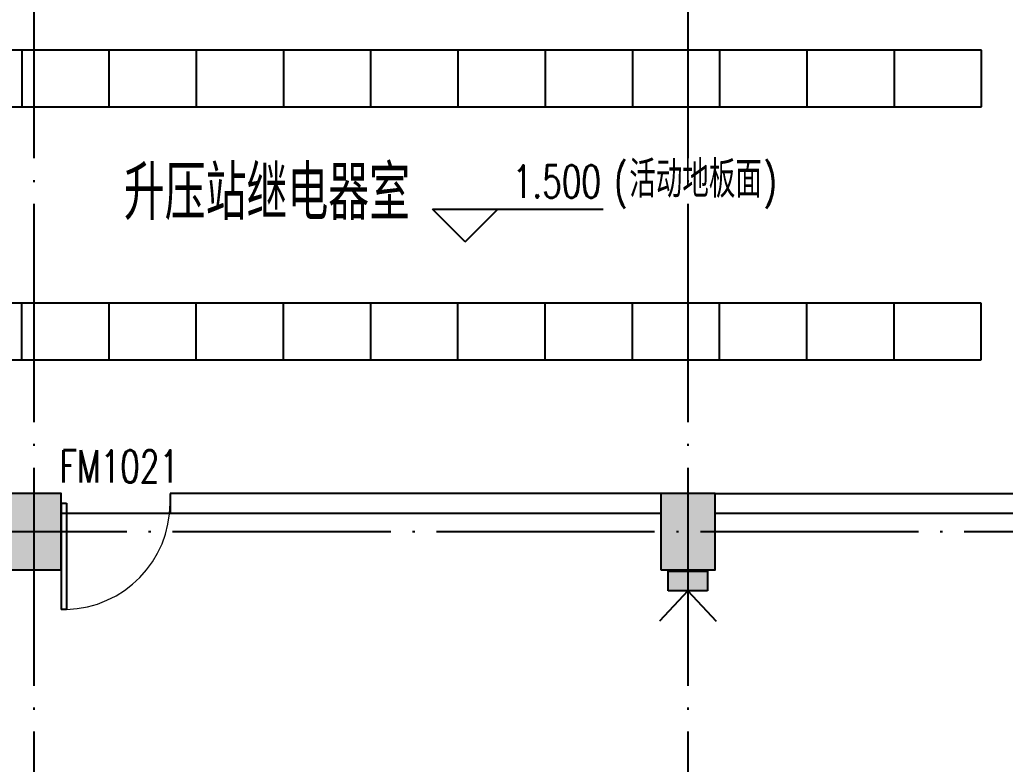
# Model space of a CAD drawing. Header units: millimetres. Extents: x 198973 to 283123, y 132052 to 191502.
# Drawn here: x 230931 to 239970, y 174031 to 180862 of the extents above; entities that cross this region are included whole.
import ezdxf
from ezdxf.enums import TextEntityAlignment as Align

# ---------------------------------------------------------------- set-up
doc = ezdxf.new("R2010")
doc.units = ezdxf.units.MM
doc.header["$LTSCALE"] = 1000
doc.linetypes.add('CENTER', pattern=[2, 1.25, -0.25, 0.25, -0.25])
doc.linetypes.add('DOTE', pattern=[2.42, 2, -0.2, 0.02, -0.2])
doc.layers.get('0').update_dxf_attribs({"color": 8})
for name, color, linetype in [('-人员定位', 6, 'Continuous'), ('2', 8, 'Continuous'), ('COLUMN', 8, 'Continuous'), ('DIM_ELEV', 8, 'Continuous'), ('DOTE', 8, 'CENTER'), ('PUB_DIM', 8, 'Continuous'), ('PUB_HATCH', 8, 'Continuous'), ('TK4', 8, 'Continuous'), ('WALL', 8, 'Continuous'), ('WINDOW', 8, 'Continuous'), ('WINDOW_TEXT', 8, 'Continuous')]:
    doc.layers.add(name, color=color, linetype=linetype)
doc.styles.add('_TCH_DIM', font='SIMPLEX', dxfattribs={"bigfont": 'GBCBIG'})
doc.styles.add('_TCH_WINDOW', font='SIMPLEX', dxfattribs={"height": 3.5, "bigfont": 'GBCBIG'})
doc.styles.add('HZ', font='geditxt.shx', dxfattribs={"width": 0.75, "bigfont": 'hzfs_1.shx'})

# ---------------------------------------------------------------- blocks, each defined once
blk = doc.blocks.new('$DorLib2D$00000001')
for p, q in [((0.45, 0.975), (0.5, 0.975)), ((0.45, 0), (0.45, 0.975)), ((0.5, 0), (0.5, 0.975)), ((0.5, 0), (0.45, 0))]:
    blk.add_line(p, q)
at = {"lineweight": 13}
blk.add_arc((0.475, 0), 0.975, 91.46928, 180, dxfattribs=at)
blk = doc.blocks.new('_FZH')
blk.add_lwpolyline([(-0.5, -0.5), (0.5, -0.5), (0.5, 0.5), (-0.5, 0.5)], close=True)
at = {"layer": 'PUB_HATCH'}
blk.add_solid([(-0.5, -0.5), (0.5, -0.5), (-0.5, 0.5), (0.5, 0.5)], dxfattribs=at)
blk = doc.blocks.new('定位基站')
at = {"layer": '-人员定位', "ltscale": 0.01}
h = blk.add_hatch(color=256, dxfattribs=at)
h.dxf.hatch_style = 1
h.paths.add_polyline_path([(406524, 477798), (406524, 477617.1), (406162.1, 477617.1), (406162.1, 477798)])
at = {"layer": '-人员定位', "color": 6}
for p, q in [((406343, 477798), (406343, 478186.1)), ((406343, 477798), (406082.2, 478076.6)), ((406343, 477798), (406603.9, 478076.6)), ((406343, 477995.5), (406343, 477995.5)), ((406162.1, 477798), (406524, 477798)), ((406162.1, 477617.1), (406162.1, 477798)), ((406524, 477798), (406524, 477617.1)), ((406524, 477617.1), (406162.1, 477617.1))]:
    blk.add_line(p, q, dxfattribs=at)
for p in [(406343, 477798), (406162.1, 477617.1), (406343, 477617.1), (406524, 477617.1)]:
    blk.add_point(p, dxfattribs=at)

msp = doc.modelspace()

# ---------------------------------------------------------------- linework, layer by layer
at = {"layer": '2'}
for p, q in [((230953, 180062.8), (230953, 180582.9)), ((231753, 180062.8), (231753, 180582.9)), ((231753, 180062.8), (231753, 180582.9)), ((231753, 180062.8), (231753, 180582.9)), ((232553, 180062.8), (232553, 180582.9)), ((232553, 180062.8), (232553, 180582.9)), ((232553, 180062.8), (232553, 180582.9)), ((233353, 180062.8), (233353, 180582.9)), ((233353, 180062.8), (233353, 180582.9)), ((234153, 180062.8), (234153, 180582.9)), ((234953, 180062.8), (234953, 180582.9)), ((235753, 180062.8), (235753, 180582.9)), ((236553, 180062.8), (236553, 180582.9)), ((237353, 180062.8), (237353, 180582.9)), ((238153, 180062.8), (238153, 180582.9)), ((238953, 180062.8), (238953, 180582.9)), ((238953, 180062.8), (238953, 180582.9)), ((239753, 180062.8), (239753, 180582.9)), ((230950.6, 177742.2), (230950.6, 178262.3)), ((231750.6, 177742.2), (231750.6, 178262.3)), ((231750.6, 177742.2), (231750.6, 178262.3)), ((231750.6, 177742.2), (231750.6, 178262.3)), ((232550.6, 177742.2), (232550.6, 178262.3)), ((232550.6, 177742.2), (232550.6, 178262.3)), ((232550.6, 177742.2), (232550.6, 178262.3)), ((233350.6, 177742.2), (233350.6, 178262.3)), ((233350.6, 177742.2), (233350.6, 178262.3)), ((234150.6, 177742.2), (234150.6, 178262.3)), ((234950.6, 177742.2), (234950.6, 178262.3)), ((235750.6, 177742.2), (235750.6, 178262.3)), ((236550.6, 177742.2), (236550.6, 178262.3)), ((237350.6, 177742.2), (237350.6, 178262.3)), ((238150.6, 177742.2), (238150.6, 178262.3)), ((238950.6, 177742.2), (238950.6, 178262.3)), ((238950.6, 177742.2), (238950.6, 178262.3)), ((239750.6, 177742.2), (239750.6, 178262.3))]:
    msp.add_line(p, q, dxfattribs=at)
at = {"layer": 'DIM_ELEV'}
for p, q in [((235017.5, 178823.3), (234717.5, 179123.3)), ((234717.5, 179123.3), (236282.5, 179123.3)), ((235017.5, 178823.3), (235317.5, 179123.3))]:
    msp.add_line(p, q, dxfattribs=at)
at = {"layer": 'DOTE', "linetype": 'DOTE'}
for p, q in [((231060.4, 184011), (231060.4, 162168.4)), ((237060.4, 184011), (237060.4, 162168.4)), ((210553.6, 176166), (257416.8, 176166))]:
    msp.add_line(p, q, dxfattribs=at)
at = {"layer": 'TK4', "color": 0}
for p, q in [((239753, 180582.9), (230153, 180582.9)), ((230153, 180062.8), (239753, 180062.8)), ((239750.6, 178262.3), (230150.6, 178262.3)), ((230150.6, 177742.2), (239750.6, 177742.2))]:
    msp.add_line(p, q, dxfattribs=at)
at = {"layer": 'WALL'}
for p, q in [((236810.4, 176516), (232310.4, 176516)), ((232310.4, 176516), (232310.4, 176336)), ((237310.4, 176516), (242810.4, 176516)), ((232310.4, 176336), (236810.4, 176336)), ((237310.4, 176336), (242810.4, 176336))]:
    msp.add_line(p, q, dxfattribs=at)
at = {"layer": 'WINDOW'}
msp.add_line((231310.4, 176336), (232310.4, 176336), dxfattribs=at)

# ---------------------------------------------------------------- block references
at = {"layer": '-人员定位', "rotation": 180}
msp.add_blockref('定位基站', (643401.5, 653419.8), dxfattribs=at)
at = {"layer": 'COLUMN', "linetype": 'DOTE', "xscale": 500, "yscale": 700, "zscale": 700}
for p in [(231060.4, 176166), (237060.4, 176166)]:
    msp.add_blockref('_FZH', p, dxfattribs=at)
at = {"layer": 'WINDOW'}
ref = msp.add_blockref('$DorLib2D$00000001', (231810.4, 176426), dxfattribs=dict(at, xscale=-1000, yscale=-1000, zscale=-1000))
ref.add_attrib('A', 'FM1021', (231295.4, 176614.9), dxfattribs={"layer": 'WINDOW_TEXT', "height": 297.5, "style": '_TCH_WINDOW', "width": 0.705882})

# ---------------------------------------------------------------- texts
at = {"layer": 'DIM_ELEV', "color": 7, "style": '_TCH_DIM', "width": 0.705882}
for s, p in [('1.500', (235452.5, 179228.3)), ('(', (236382.5, 179228.3)), (')', (237751.3, 179228.3))]:
    msp.add_text(s, height=297.5, dxfattribs=at).set_placement(p)
at = {"layer": 'DIM_ELEV', "color": 7, "style": '_TCH_DIM'}
msp.add_text('活动地板面', height=337.59, dxfattribs=at).set_placement((236522.5, 179228.3))
at = {"layer": 'PUB_DIM', "color": 0, "style": 'HZ', "width": 0.75}
msp.add_text('升压站继电器室', height=500, dxfattribs=at).set_placement((233198.5, 179301.9), align=Align.MIDDLE)

doc.saveas('drawing.dxf')
